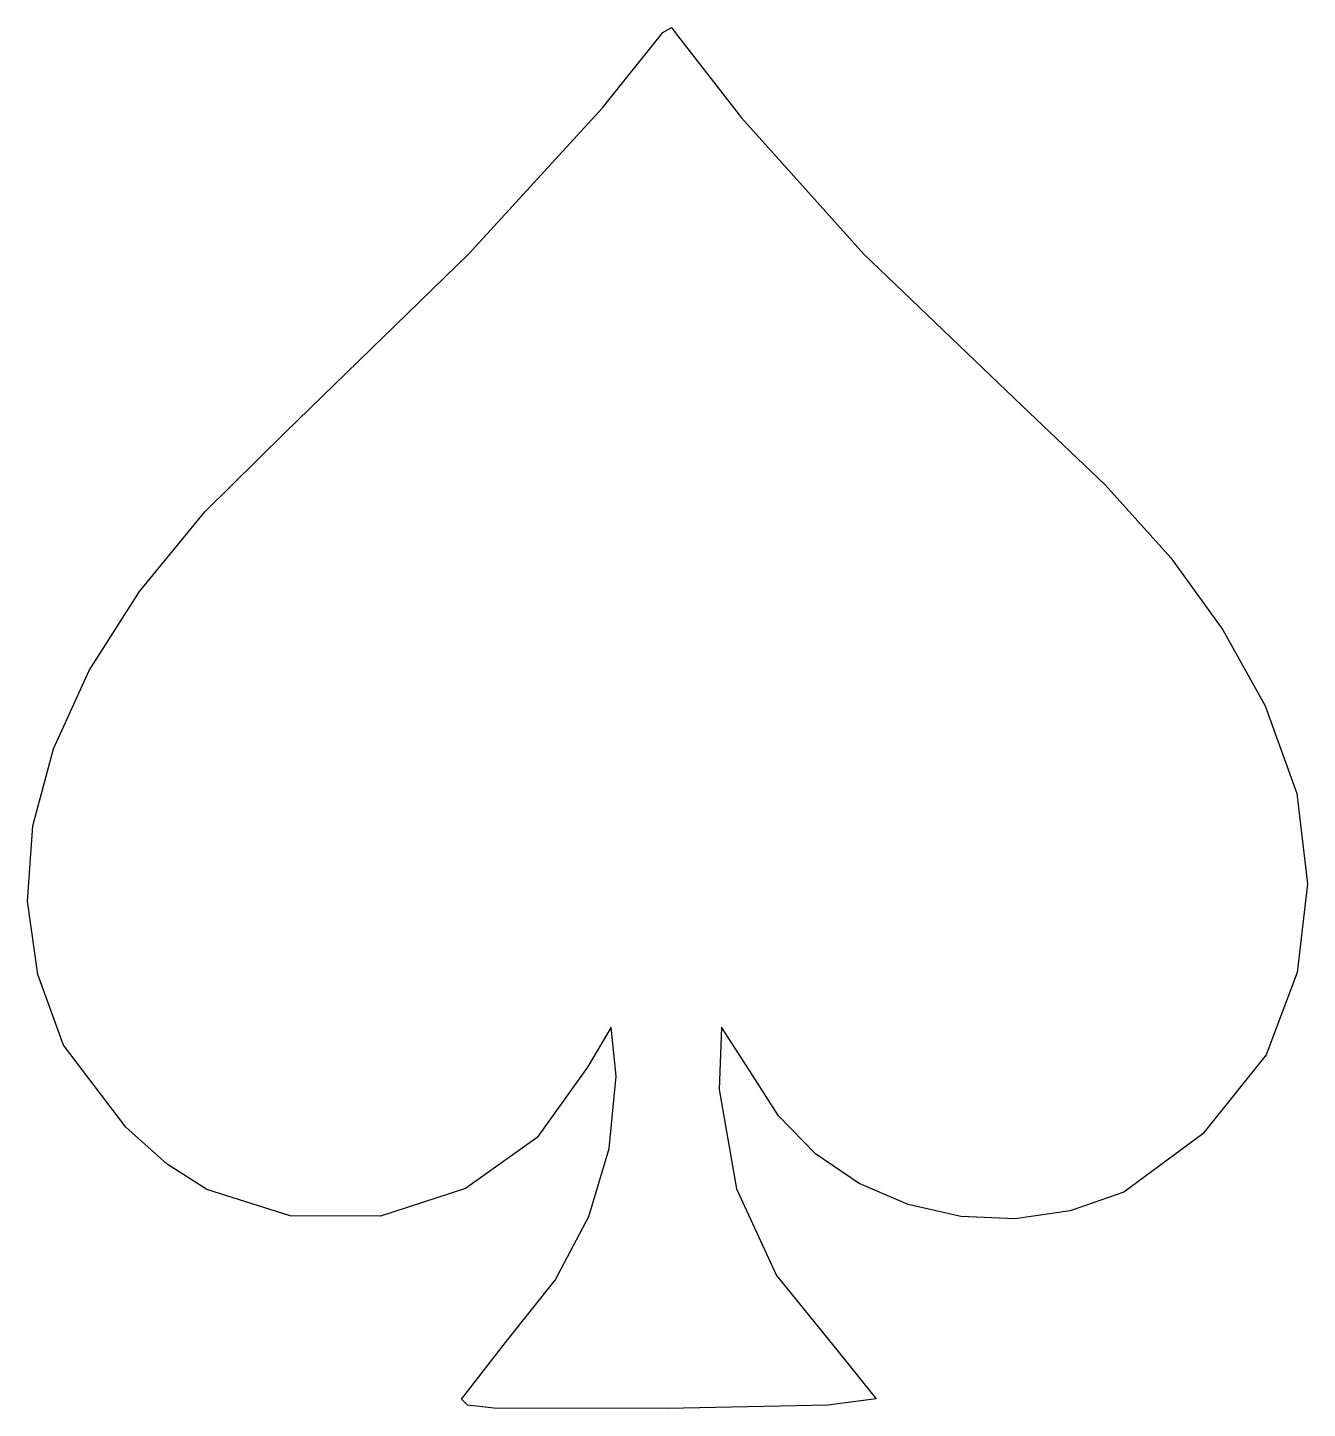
# Model space of a CAD drawing. Extents: x 0 to 23.2, y 0 to 25.
import ezdxf

# ---------------------------------------------------------------- set-up
doc = ezdxf.new("R2010")
doc.units = 0
doc.layers.add('Layer_1', color=7, linetype='CONTINUOUS')

msp = doc.modelspace()

# ---------------------------------------------------------------- linework, layer by layer
at = {"layer": 'Layer_1', "color": 7}
msp.add_lwpolyline([(7.86068, 0.179901), (8.69589, 1.259461), (9.551956, 2.33012), (10.164525, 3.482512), (10.532714, 4.714489), (10.65564, 6.023901), (10.56454, 6.908501), (10.13925, 6.189001), (9.229666, 4.912923), (7.929221, 3.988972), (6.388628, 3.492501), (4.7586, 3.498861), (3.25018, 3.970491), (2.529229, 4.433227), (1.781249, 5.098434), (0.65203, 6.585521), (0.186967, 7.86498), (0.00342, 9.189774), (0.098692, 10.552448), (0.470087, 11.945549), (1.114909, 13.361623), (2.030462, 14.793217), (3.214047, 16.232878), (4.66297, 17.673151), (7.993404, 20.900989), (10.41264, 23.545881), (11.500115, 24.907747), (11.656921, 24.996815), (11.74576, 24.881671), (12.92595, 23.362671), (15.143196, 20.894497), (18.00767, 18.151261), (19.51093, 16.720975), (20.696319, 15.40039), (21.637183, 14.099063), (22.40687, 12.726551), (22.976861, 11.137369), (23.170164, 9.50145), (22.986545, 7.898784), (22.42577, 6.409361), (21.280225, 4.979242), (19.84731, 3.924581), (18.873946, 3.587715), (17.880105, 3.444207), (16.894112, 3.484845), (15.94429, 3.700417), (15.058962, 4.081712), (14.266452, 4.619518), (13.595084, 5.304621), (13.07318, 6.127811), (12.56518, 6.909771), (12.524659, 5.782254), (12.83579, 3.985091), (13.558614, 2.415774), (14.67641, 1.038081), (15.36192, 0.187431), (14.486538, 0.068932), (11.58743, 0.011731), (8.451508, 0.01644), (7.965838, 0.072567), (7.86077, 0.179901), (7.86068, 0.179901)], dxfattribs=at)

doc.saveas('drawing.dxf')
